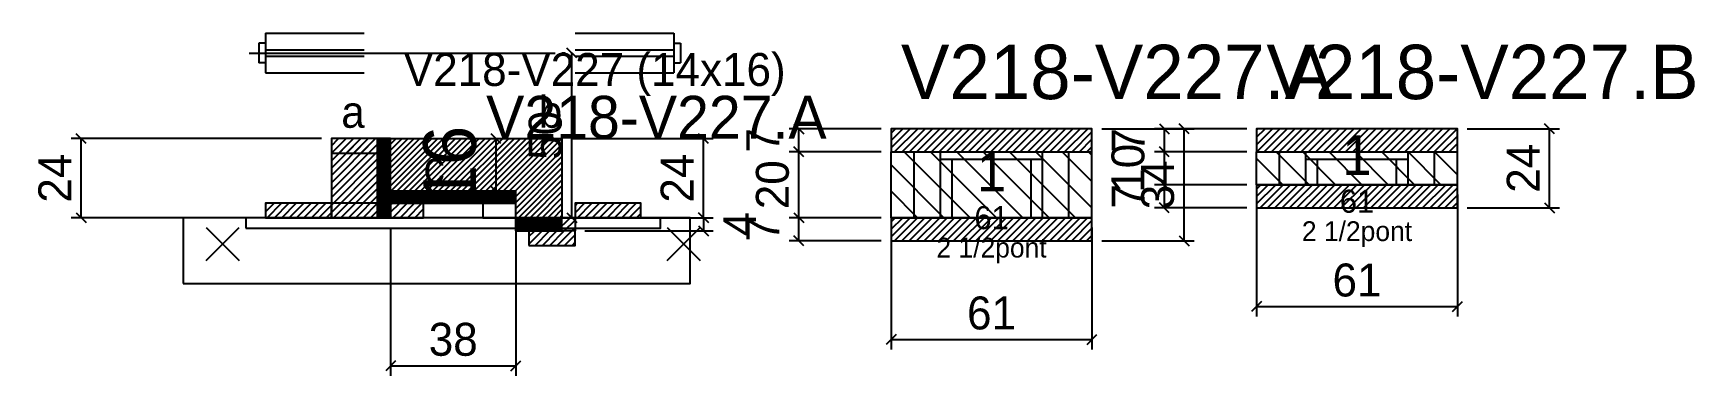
# Model space of a CAD drawing. Extents: x -69 to 436, y -68 to 36.
import ezdxf
from ezdxf.enums import TextEntityAlignment as Align

# ---------------------------------------------------------------- set-up
doc = ezdxf.new("R2010")
doc.units = 0
for name, color, linetype in [('5', 5, 'Continuous'), ('barrote', 126, 'Continuous'), ('CONCRETO', 251, 'Continuous'), ('COTA', 241, 'Continuous'), ('Cota Seção (2x)', 241, 'Continuous'), ('detalhes', 7, 'Continuous'), ('Hachura', 251, 'Continuous'), ('Madeira', 126, 'Continuous'), ('NOMENCLATURA', 7, 'Continuous'), ('Painéis', 200, 'Continuous'), ('presilha', 224, 'Continuous'), ('Reaproveitamento', 30, 'Continuous'), ('SARR_2.2x7', 40, 'Continuous'), ('SARR_3.5x7', 81, 'Continuous'), ('SCO-___-LAJ', 224, 'Continuous'), ('TENSOR', 224, 'Continuous'), ('texto', 7, 'Continuous'), ('Texto Seção', 7, 'Continuous')]:
    doc.layers.add(name, color=color, linetype=linetype)
doc.dimstyles.new('PAINEL', dxfattribs={"dimtxt": 10, "dimasz": 3, "dimexe": 3, "dimexo": 3, "dimgap": 3, "dimtad": 1, "dimblk": 'OBLIQUE', "dimblk1": 'OBLIQUE', "dimcen": 2.5, "dimclrd": 4, "dimclre": 4, "dimclrt": 240, "dimazin": 3, "dimtfac": 1, "dimtmove": 0, "dimatfit": 3})
doc.dimstyles.new('SECAO2X', dxfattribs={"dimtxt": 16, "dimasz": 3, "dimexe": 3, "dimexo": 3, "dimgap": 3, "dimtad": 1, "dimblk": 'OBLIQUE', "dimblk1": 'OBLIQUE', "dimcen": 2.5, "dimclrd": 4, "dimclre": 4, "dimclrt": 240, "dimazin": 3, "dimtfac": 1, "dimtmove": 0, "dimatfit": 3})

# ---------------------------------------------------------------- blocks, each defined once
blk = doc.blocks.new('_OBLIQUE')
at = {"color": 0, "linetype": 'BYBLOCK'}
blk.add_line((-0.5, -0.5), (0.5, 0.5), dxfattribs=at)

msp = doc.modelspace()

# ---------------------------------------------------------------- hatches: boundary and pattern name
at = {"layer": 'COTA'}
h = msp.add_hatch(dxfattribs=at)
h.set_pattern_fill('ANSI31', scale=0.5)
h.paths.add_polyline_path([(192, 0), (253, 0), (253, 7), (192, 7)])
h = msp.add_hatch(dxfattribs=at)
h.set_pattern_fill('ANSI31', scale=0.5)
h.paths.add_polyline_path([(303, 0), (364, 0), (364, 7), (303, 7)])
h = msp.add_hatch(dxfattribs=at)
h.set_pattern_fill('ANSI31', scale=0.4)
h.paths.add_polyline_path([(40, -12), (40, 4), (92, 4), (92, -20), (78, -20), (78, -12)])
h = msp.add_hatch(dxfattribs=at)
h.set_pattern_fill('ANSI31', scale=0.5)
h.paths.add_polyline_path([(303, -17), (364, -17), (364, -10), (303, -10)])
h = msp.add_hatch(dxfattribs=at)
h.set_pattern_fill('ANSI31', scale=0.5)
h.paths.add_polyline_path([(192, -27), (253, -27), (253, -20), (192, -20)])
at = {"layer": 'Hachura'}
h = msp.add_hatch(dxfattribs=at)
h.set_pattern_fill('ANSI31', scale=0.5)
h.paths.add_polyline_path([(22, -20), (36, -20), (36, 4), (22, 4)])
h = msp.add_hatch(dxfattribs=at)
h.set_pattern_fill('ANSI31', scale=0.5)
h.paths.add_polyline_path([(22, -0.4), (36, -0.4), (36, 4), (22, 4)])
h = msp.add_hatch(dxfattribs=at)
h.set_pattern_fill('SOLID')
h.paths.add_polyline_path([(36, -20), (40, -20), (40, 4), (36, 4)])
h = msp.add_hatch(dxfattribs=at)
h.set_pattern_fill('SOLID')
h.paths.add_polyline_path([(40, -15.6), (78, -15.6), (78, -12), (40, -12)])
h = msp.add_hatch(dxfattribs=at)
h.set_pattern_fill('ANSI31', scale=0.5)
h.paths.add_polyline_path([(2, -20), (22, -20), (22, -15.6), (2, -15.6)])
h = msp.add_hatch(dxfattribs=at)
h.set_pattern_fill('ANSI31', scale=0.5)
h.paths.add_polyline_path([(40, -20), (50, -20), (50, -15.6), (40, -15.6)])
h = msp.add_hatch(dxfattribs=at)
h.set_pattern_fill('SOLID')
h.paths.add_polyline_path([(78, -20), (82, -20), (82, -24), (78, -24)])
h = msp.add_hatch(dxfattribs=at)
h.set_pattern_fill('SOLID')
h.paths.add_polyline_path([(78, -24), (92, -24), (92, -20), (78, -20)])
h = msp.add_hatch(dxfattribs=at)
h.set_pattern_fill('ANSI31', scale=0.5)
h.paths.add_polyline_path([(82, -20), (96, -20), (96, -24), (82, -24)])
h = msp.add_hatch(dxfattribs=at)
h.set_pattern_fill('ANSI31', scale=0.5)
h.paths.add_polyline_path([(96, -20), (116, -20), (116, -15.6), (96, -15.6)])
h = msp.add_hatch(dxfattribs=at)
h.set_pattern_fill('ANSI31', scale=0.5)
h.paths.add_polyline_path([(82, -28.4), (96, -28.4), (96, -24), (82, -24)])

# ---------------------------------------------------------------- linework, layer by layer
for p, q in [((2, 36), (32, 36)), ((2, 36), (2, 24)), ((96, 36), (126, 36)), ((126, 36), (126, 24)), ((0, 33), (0, 27)), ((2, 33), (0, 33)), ((2, 31), (32, 31)), ((96, 31), (126, 31)), ((126, 33), (128, 33)), ((128, 33), (128, 27)), ((2, 27), (0, 27)), ((2, 29), (32, 29)), ((96, 29), (126, 29)), ((126, 27), (128, 27)), ((2, 24), (32, 24)), ((96, 24), (126, 24))]:
    msp.add_line(p, q)
at = {"layer": 'barrote'}
msp.add_lwpolyline([(-23, -40), (131, -40), (131, -20), (-23, -20)], close=True, dxfattribs=at)
at = {"layer": 'CONCRETO'}
msp.add_lwpolyline([(40, -12), (40, 4), (92, 4), (92, -20), (78, -20), (78, -12)], close=True, dxfattribs=at)
at = {"layer": 'Madeira'}
for points in [[(22, -20), (36, -20), (36, 4), (22, 4)], [(22, -0.4), (36, -0.4), (36, 4), (22, 4)], [(2, -20), (22, -20), (22, -15.6), (2, -15.6)], [(22, -20), (36, -20), (36, -15.6), (22, -15.6)], [(40, -20), (50, -20), (50, -15.6), (40, -15.6)], [(68, -20), (78, -20), (78, -15.6), (68, -15.6)], [(82, -20), (96, -20), (96, -24), (82, -24)], [(96, -20), (116, -20), (116, -15.6), (96, -15.6)], [(82, -28.4), (96, -28.4), (96, -24), (82, -24)]]:
    msp.add_lwpolyline(points, close=True, dxfattribs=at)
at = {"layer": 'Painéis'}
for p, q in [((192, 0), (253, 0)), ((192, -20), (192, 0)), ((253, -20), (253, 0)), ((303, 0), (364, 0)), ((303, -10), (303, 0)), ((364, -10), (364, 0)), ((303, -10), (364, -10)), ((192, -20), (253, -20))]:
    msp.add_line(p, q, dxfattribs=at)
for points in [[(36, -20), (40, -20), (40, 4), (36, 4)], [(40, -15.6), (78, -15.6), (78, -12), (40, -12)], [(78, -20), (82, -20), (82, -24), (78, -24)], [(78, -24), (92, -24), (92, -20), (78, -20)]]:
    msp.add_lwpolyline(points, close=True, dxfattribs=at)
at = {"layer": 'presilha'}
for p, q in [((-16, -33), (-6, -23)), ((-16, -23), (-6, -33)), ((124, -33), (134, -23)), ((124, -23), (134, -33))]:
    msp.add_line(p, q, dxfattribs=at)
at = {"layer": 'Reaproveitamento', "color": 30}
for p, q in [((216, -20), (196, 0)), ((224, -20), (204, 0)), ((232, -20), (212, 0)), ((240, -20), (220, 0)), ((248, -20), (228, 0)), ((253, -17), (236, 0)), ((253, -9), (244, 0)), ((253, -1), (252, 0)), ((319, -10), (309, 0)), ((327, -10), (317, 0)), ((335, -10), (325, 0)), ((343, -10), (333, 0)), ((351, -10), (341, 0)), ((359, -10), (349, 0)), ((364, -7), (357, 0)), ((208, -20), (192, -4)), ((311, -10), (303, -2)), ((303, -10), (303, -10)), ((200, -20), (192, -12)), ((192, -20), (192, -20))]:
    msp.add_line(p, q, dxfattribs=at)
at = {"layer": 'SARR_2.2x7'}
for p, q in [((199, -20), (199, 0)), ((246, -20), (246, 0)), ((310, -10), (310, 0)), ((357, -10), (357, 0)), ((207, -2.2), (238, -2.2)), ((318, -2.2), (349, -2.2))]:
    msp.add_line(p, q, dxfattribs=at)
at = {"layer": 'SARR_3.5x7'}
for p, q in [((207, -20), (207, 0)), ((238, -20), (238, 0)), ((318, -10), (318, 0)), ((349, -10), (349, 0)), ((210.5, -20), (210.5, -2.2)), ((234.5, -20), (234.5, -2.2)), ((321.5, -10), (321.5, -2.2)), ((345.5, -10), (345.5, -2.2)), ((318, -10), (321.5, -10)), ((345.5, -10), (349, -10)), ((207, -20), (210.5, -20)), ((234.5, -20), (238, -20))]:
    msp.add_line(p, q, dxfattribs=at)
at = {"layer": 'SCO-___-LAJ'}
for points in [[(192, 0), (253, 0), (253, 7), (192, 7)], [(303, 0), (364, 0), (364, 7), (303, 7)], [(303, -17), (364, -17), (364, -10), (303, -10)], [(-4, -23.2), (122, -23.2), (122, -20), (-4, -20)], [(192, -27), (253, -27), (253, -20), (192, -20)]]:
    msp.add_lwpolyline(points, close=True, dxfattribs=at)
at = {"layer": 'TENSOR'}
msp.add_line((-3, 30), (90, 30), dxfattribs=at)

# ---------------------------------------------------------------- texts
at = {"layer": '5'}
for s, height, p in [('1', 12, (222.5, -6)), ('1', 12, (333.5, -1)), ('61', 7, (333.5, -15)), ('61', 7, (222.5, -20))]:
    msp.add_text(s, height=height, dxfattribs=at).set_placement(p, align=Align.MIDDLE_CENTER)
at = {"layer": 'detalhes'}
for s, p in [('b', (85, 7.3)), ('a', (25, 7.3)), ('c', (50, -9.5))]:
    msp.add_text(s, height=9.6, dxfattribs=at).set_placement(p)
at = {"layer": 'NOMENCLATURA'}
for s, p in [('V218-V227.A', (195, 16)), ('V218-V227.B', (306, 16))]:
    msp.add_text(s, height=16.5, dxfattribs=at).set_placement(p)
at = {"layer": 'texto', "char_height": 6, "attachment_point": 5}
for insert in [(333.5, -25), (222.5, -30)]:
    msp.add_mtext('2 1/2pont', dxfattribs=dict(at, insert=insert))
at = {"layer": 'Texto Seção'}
for s, height, p in [('V218-V227 (14x16)', 10, (44, 20)), ('V218-V227.A', 13, (69, 4))]:
    msp.add_text(s, height=height, dxfattribs=at).set_placement(p)

# ---------------------------------------------------------------- dimensions: what is measured, and where the dimension line sits
at = {"layer": 'COTA'}
for base, p1, p2 in [((95, -20), (96, -20), (96, 30)), ((-54, -20), (2, -20), (22, 4)), ((135, -20), (92, -20), (92, 4)), ((164, 0), (192, 0), (192, 7)), ((281, -27), (253, -27), (253, 7)), ((275, 0), (303, 0), (303, 7)), ((392, -17), (364, -17), (364, 7)), ((164, -20), (192, -20), (192, 0)), ((275, -10), (303, -10), (303, 0)), ((275, -17), (303, -17), (303, -10)), ((135, -20), (96, -20), (96, -24)), ((164, -27), (192, -27), (192, -20))]:
    msp.add_linear_dim(base=base, p1=p1, p2=p2, angle=90, dimstyle='PAINEL', dxfattribs=at).render()
for base, p1, p2 in [((303, -47), (303, -10), (364, -10)), ((40, -65), (40, -20), (78, -20)), ((192, -57), (192, -20), (253, -20))]:
    msp.add_linear_dim(base=base, p1=p1, p2=p2, dimstyle='PAINEL', dxfattribs=at).render()
at = {"layer": 'Cota Seção (2x)'}
msp.add_linear_dim(base=(72, -12), p1=(40, -12), p2=(40, 4), angle=90, dimstyle='SECAO2X', dxfattribs=at).render()

doc.saveas('drawing.dxf')
